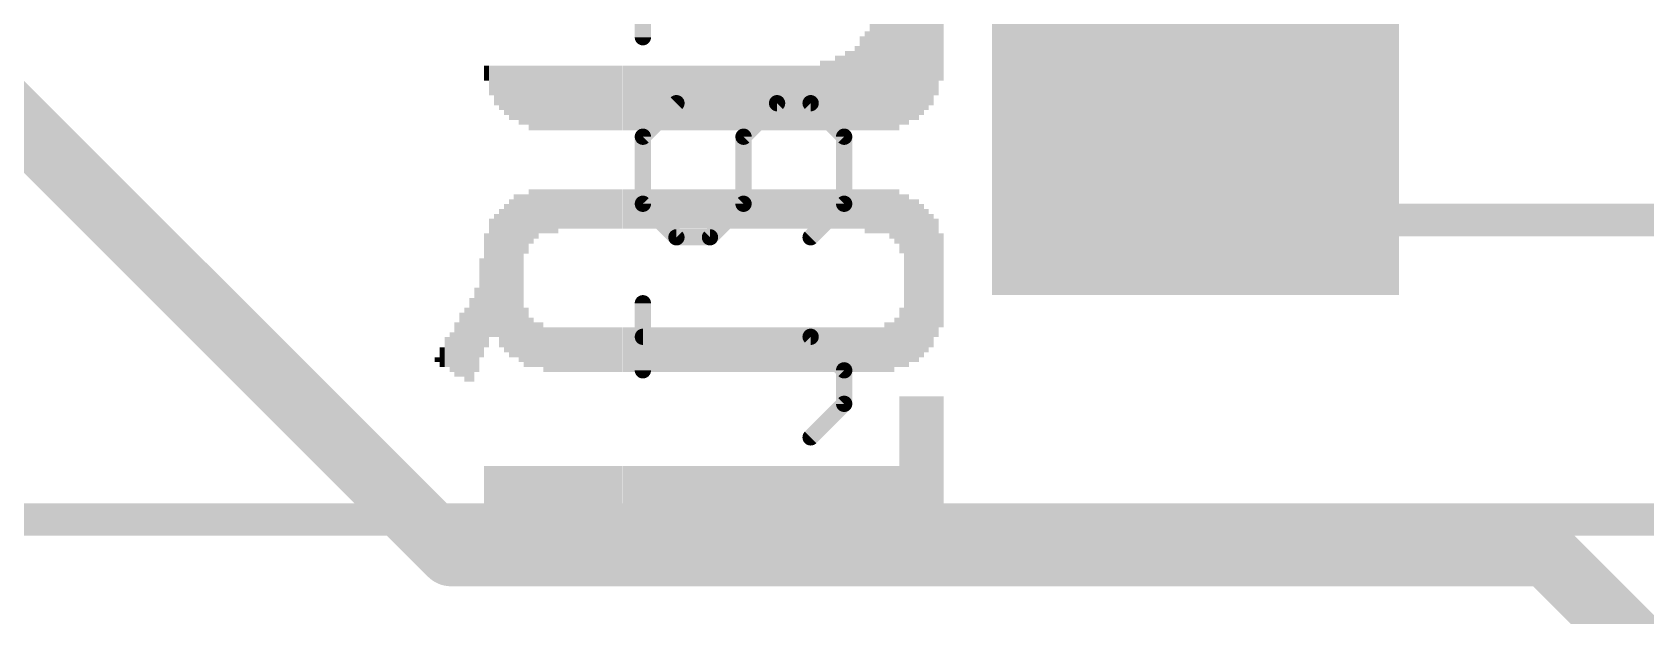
# Model space of a CAD drawing. Extents: x -44.9 to 38.2, y -10.9 to 10.9.
# Drawn here: x -22.06 to -14.52, y -4.95 to -2.22 of the extents above; entities that cross this region are included whole.
import ezdxf

# ---------------------------------------------------------------- set-up
doc = ezdxf.new("R2010")
doc.units = 0
for name, color, linetype in [('1', 12, 'CONTINUOUS'), ('21', 40, 'CONTINUOUS'), ('22', 6, 'CONTINUOUS'), ('27', 4, 'CONTINUOUS'), ('29', 253, 'CONTINUOUS'), ('31', 253, 'CONTINUOUS'), ('51', 253, 'CONTINUOUS')]:
    doc.layers.add(name, color=color, linetype=linetype)

# ---------------------------------------------------------------- blocks, each defined once
blk = doc.blocks.new('RECT')
blk.add_solid([(-0.5, -0.5), (0.5, -0.5), (-0.5, 0.5), (0.5, 0.5)])

msp = doc.modelspace()

# ---------------------------------------------------------------- linework, layer by layer
at = {"layer": '1', "const_width": 0.3048}
for points in [[(-20.105, -4.66), (-22.733, -2.032)], [(-14.986, -4.66), (-20.105, -4.66)], [(-13.589, -6.057), (-14.986, -4.66)]]:
    msp.add_lwpolyline(points, dxfattribs=at)
at = {"layer": '1', "const_width": 0.1524}
for points in [[(-20.105, -4.5838, 1), (-20.105, -4.7362)], [(-14.9321, -4.6061, 1), (-15.0399, -4.7139)], [(-14.986, -4.7362, 1), (-14.986, -4.5838)], [(-20.1589, -4.7139, 1), (-20.0511, -4.6061)]]:
    msp.add_lwpolyline(points, format="xyb", dxfattribs=at)
at = {"layer": '21', "const_width": 0.1524}
msp.add_lwpolyline([(-13.026, -3.1), (-15.626, -3.1)], dxfattribs=at)
at = {"layer": '21', "const_width": 0.0762}
msp.add_lwpolyline([(-15.626, -3.0619, 1), (-15.626, -3.1381)], format="xyb", dxfattribs=at)
at = {"layer": '22', "const_width": 0.1524}
msp.add_lwpolyline([(-37.5, -4.5), (37.5, -4.5)], dxfattribs=at)
at = {"layer": '27', "const_width": 0.0762}
for points in [[(-19.2087, -2.245), (-19.2087, -1.6179)], [(-19.0519, -2.5535), (-19.2087, -2.7102)], [(-18.7384, -2.7102), (-18.5816, -2.5535)], [(-18.5816, -2.5535), (-18.4249, -2.5535)], [(-18.4249, -2.5535), (-18.2681, -2.7102)], [(-19.2087, -2.7102), (-19.2087, -3.0238)], [(-18.7384, -3.0238), (-18.7384, -2.7102)], [(-18.2681, -2.7102), (-18.2681, -3.0238)], [(-19.2087, -3.0238), (-19.0519, -3.1805)], [(-18.8952, -3.1805), (-18.7384, -3.0238)], [(-18.2681, -3.0238), (-18.4249, -3.1805)], [(-19.0519, -3.1805), (-18.8952, -3.1805)], [(-19.2087, -3.8025), (-19.2087, -3.489)], [(-18.4249, -3.6458), (-19.2087, -3.6458)], [(-18.2681, -3.8025), (-18.4249, -3.6458)], [(-18.2681, -3.9593), (-18.2681, -3.8025)], [(-18.4249, -4.1161), (-18.2681, -3.9593)]]:
    msp.add_lwpolyline(points, dxfattribs=at)
at = {"layer": '27', "const_width": 0.0381}
for points in [[(-19.2278, -2.245, 1), (-19.1897, -2.245)], [(-19.0385, -2.5669, 1), (-19.0654, -2.54)], [(-18.5816, -2.5344, 1), (-18.5816, -2.5725)], [(-18.5682, -2.5669, 1), (-18.5951, -2.54)], [(-18.4114, -2.54, 1), (-18.4383, -2.5669)], [(-18.4249, -2.5725, 1), (-18.4249, -2.5344)], [(-19.1897, -2.7102, 1), (-19.2278, -2.7102)], [(-19.2222, -2.6968, 1), (-19.1952, -2.7237)], [(-18.7194, -2.7102, 1), (-18.7575, -2.7102)], [(-18.7519, -2.6968, 1), (-18.7249, -2.7237)], [(-18.2491, -2.7102, 1), (-18.2872, -2.7102)], [(-18.2816, -2.7237, 1), (-18.2546, -2.6968)], [(-19.1952, -3.0103, 1), (-19.2222, -3.0372)], [(-19.2278, -3.0238, 1), (-19.1897, -3.0238)], [(-18.7575, -3.0238, 1), (-18.7194, -3.0238)], [(-18.7249, -3.0372, 1), (-18.7519, -3.0103)], [(-18.2872, -3.0238, 1), (-18.2491, -3.0238)], [(-18.2546, -3.0372, 1), (-18.2816, -3.0103)], [(-19.0519, -3.1615, 1), (-19.0519, -3.1996)], [(-19.0654, -3.194, 1), (-19.0385, -3.1671)], [(-18.9086, -3.1671, 1), (-18.8817, -3.194)], [(-18.8952, -3.1996, 1), (-18.8952, -3.1615)], [(-18.4383, -3.1671, 1), (-18.4114, -3.194)], [(-19.1897, -3.489, 1), (-19.2278, -3.489)], [(-19.2087, -3.6267, 1), (-19.2087, -3.6648)], [(-18.4114, -3.6323, 1), (-18.4383, -3.6592)], [(-18.4249, -3.6648, 1), (-18.4249, -3.6267)], [(-18.2491, -3.8025, 1), (-18.2872, -3.8025)], [(-19.2278, -3.8025, 1), (-19.1897, -3.8025)], [(-18.2816, -3.816, 1), (-18.2546, -3.7891)], [(-18.2872, -3.9593, 1), (-18.2491, -3.9593)], [(-18.2546, -3.9728, 1), (-18.2816, -3.9458)], [(-18.4383, -4.1026, 1), (-18.4114, -4.1295)]]:
    msp.add_lwpolyline(points, format="xyb", dxfattribs=at)
at = {"layer": '51', "const_width": 0.1524}
for points in [[(-17.326, -3.1), (-17.326, 3)], [(-13.076, -3.1), (-17.326, -3.1)]]:
    msp.add_lwpolyline(points, dxfattribs=at)
at = {"layer": '51', "const_width": 0.0762}
for points in [[(-17.326, -3.0619, 1), (-17.326, -3.1381)], [(-17.3641, -3.1, 1), (-17.2879, -3.1)]]:
    msp.add_lwpolyline(points, format="xyb", dxfattribs=at)

# ---------------------------------------------------------------- block references
at = {"layer": '1', "xscale": 1.8, "yscale": 1.2}
msp.add_blockref('RECT', (-16.626, -2.8), dxfattribs=at)
at = {"layer": '21', "rotation": 270}
for p, xscale, yscale in [((-18.1149, 0.08), 5.5194, 0.0231), ((-18.0918, 0.08), 5.5194, 0.0231), ((-18.0687, 0.08), 5.5194, 0.0231), ((-18.0456, 0.08), 5.5194, 0.0231), ((-18.0224, 0.08), 5.5194, 0.0231), ((-17.9993, 0.0927), 5.494, 0.0231), ((-17.9762, 0.0927), 5.494, 0.0231), ((-17.9531, 0.1041), 5.4712, 0.0231), ((-17.93, 0.1041), 5.4712, 0.0231), ((-17.907, 0.1156), 5.4483, 0.0229), ((-17.884, 0.127), 5.4254, 0.0231), ((-17.8609, 0.1384), 5.4026, 0.0231), ((-17.8378, 0.1613), 5.3569, 0.0231), ((-17.8147, 0.1956), 5.2883, 0.0231), ((-18.138, -2.413), 0.5334, 0.0231), ((-18.184, -2.46), 0.4394, 0.0231), ((-18.161, -2.4486), 0.4623, 0.0229), ((-18.2996, -2.5057), 0.348, 0.0231), ((-18.2764, -2.5057), 0.348, 0.0231), ((-18.2533, -2.4943), 0.3708, 0.0231), ((-18.2302, -2.4943), 0.3708, 0.0231), ((-18.2071, -2.4828), 0.3937, 0.0231), ((-19.939, -2.413), 0.0711, 0.0229), ((-19.916, -2.4473), 0.1397, 0.0231), ((-19.8929, -2.4701), 0.1854, 0.0231), ((-19.8698, -2.4816), 0.2083, 0.0231), ((-19.8467, -2.493), 0.2311, 0.0231), ((-19.8236, -2.5044), 0.254, 0.0231), ((-19.8004, -2.5044), 0.254, 0.0231), ((-19.7773, -2.5159), 0.2769, 0.0231), ((-19.7542, -2.5159), 0.2769, 0.0231), ((-19.7311, -2.5286), 0.3023, 0.0231), ((-19.708, -2.5286), 0.3023, 0.0231), ((-19.685, -2.5286), 0.3023, 0.0229), ((-19.662, -2.5286), 0.3023, 0.0231), ((-19.6389, -2.5286), 0.3023, 0.0231), ((-19.6158, -2.5286), 0.3023, 0.0231), ((-19.5927, -2.5286), 0.3023, 0.0231), ((-19.5696, -2.5286), 0.3023, 0.0231), ((-19.5464, -2.5286), 0.3023, 0.0231), ((-19.5233, -2.5286), 0.3023, 0.0231), ((-19.5002, -2.5286), 0.3023, 0.0231), ((-19.4771, -2.5286), 0.3023, 0.0231), ((-19.454, -2.5286), 0.3023, 0.0231), ((-19.431, -2.5286), 0.3023, 0.0229), ((-19.408, -2.5286), 0.3023, 0.0231), ((-19.3849, -2.5286), 0.3023, 0.0231), ((-19.3618, -2.5286), 0.3023, 0.0231), ((-19.3387, -2.5286), 0.3023, 0.0231), ((-19.3156, -2.5286), 0.3023, 0.0231), ((-19.2924, -2.5286), 0.3023, 0.0231), ((-19.2693, -2.5286), 0.3023, 0.0231), ((-19.2462, -2.5286), 0.3023, 0.0231), ((-19.2231, -2.5286), 0.3023, 0.0231), ((-19.2, -2.5286), 0.3023, 0.0231), ((-19.177, -2.5286), 0.3023, 0.0229), ((-19.154, -2.5286), 0.3023, 0.0231), ((-19.1309, -2.5286), 0.3023, 0.0231), ((-19.1078, -2.5286), 0.3023, 0.0231), ((-19.0847, -2.5286), 0.3023, 0.0231), ((-19.0616, -2.5286), 0.3023, 0.0231), ((-19.0384, -2.5286), 0.3023, 0.0231), ((-19.0153, -2.5286), 0.3023, 0.0231), ((-18.9922, -2.5286), 0.3023, 0.0231), ((-18.9691, -2.5286), 0.3023, 0.0231), ((-18.946, -2.5286), 0.3023, 0.0231), ((-18.923, -2.5286), 0.3023, 0.0229), ((-18.9, -2.5286), 0.3023, 0.0231), ((-18.8769, -2.5286), 0.3023, 0.0231), ((-18.8538, -2.5286), 0.3023, 0.0231), ((-18.8307, -2.5286), 0.3023, 0.0231), ((-18.8076, -2.5286), 0.3023, 0.0231), ((-18.7844, -2.5286), 0.3023, 0.0231), ((-18.7613, -2.5286), 0.3023, 0.0231), ((-18.7382, -2.5286), 0.3023, 0.0231), ((-18.7151, -2.5286), 0.3023, 0.0231), ((-18.692, -2.5286), 0.3023, 0.0231), ((-18.669, -2.5286), 0.3023, 0.0229), ((-18.646, -2.5286), 0.3023, 0.0231), ((-18.6229, -2.5286), 0.3023, 0.0231), ((-18.5998, -2.5286), 0.3023, 0.0231), ((-18.5767, -2.5286), 0.3023, 0.0231), ((-18.5536, -2.5286), 0.3023, 0.0231), ((-18.5304, -2.5286), 0.3023, 0.0231), ((-18.5073, -2.5286), 0.3023, 0.0231), ((-18.4842, -2.5286), 0.3023, 0.0231), ((-18.4611, -2.5286), 0.3023, 0.0231), ((-18.438, -2.5286), 0.3023, 0.0231), ((-18.415, -2.5286), 0.3023, 0.0229), ((-18.392, -2.5286), 0.3023, 0.0231), ((-18.3689, -2.5171), 0.3251, 0.0231), ((-18.3458, -2.5171), 0.3251, 0.0231), ((-18.3227, -2.5171), 0.3251, 0.0231), ((-19.8236, -3.3719), 0.7391, 0.0231), ((-19.8004, -3.3604), 0.762, 0.0231), ((-19.7773, -3.3718), 0.7849, 0.0231), ((-19.7542, -3.1179), 0.2769, 0.0231), ((-19.7311, -3.0836), 0.254, 0.0231), ((-19.708, -3.0721), 0.2311, 0.0231), ((-19.685, -3.0594), 0.2057, 0.0229), ((-19.662, -3.0594), 0.2057, 0.0231), ((-19.6389, -3.0594), 0.2057, 0.0231), ((-19.6158, -3.0594), 0.2057, 0.0231), ((-19.5927, -3.048), 0.1829, 0.0231), ((-19.5696, -3.048), 0.1829, 0.0231), ((-19.5464, -3.048), 0.1829, 0.0231), ((-19.5233, -3.048), 0.1829, 0.0231), ((-19.5002, -3.048), 0.1829, 0.0231), ((-19.4771, -3.048), 0.1829, 0.0231), ((-19.454, -3.048), 0.1829, 0.0231), ((-19.431, -3.048), 0.1829, 0.0229), ((-19.408, -3.048), 0.1829, 0.0231), ((-19.3849, -3.048), 0.1829, 0.0231), ((-19.3618, -3.048), 0.1829, 0.0231), ((-19.3387, -3.048), 0.1829, 0.0231), ((-19.3156, -3.048), 0.1829, 0.0231), ((-19.2924, -3.048), 0.1829, 0.0231), ((-19.2693, -3.048), 0.1829, 0.0231), ((-19.2462, -3.048), 0.1829, 0.0231), ((-19.2231, -3.048), 0.1829, 0.0231), ((-19.2, -3.048), 0.1829, 0.0231), ((-19.177, -3.048), 0.1829, 0.0229), ((-19.154, -3.048), 0.1829, 0.0231), ((-19.1309, -3.048), 0.1829, 0.0231), ((-19.1078, -3.048), 0.1829, 0.0231), ((-19.0847, -3.048), 0.1829, 0.0231), ((-19.0616, -3.048), 0.1829, 0.0231), ((-19.0384, -3.048), 0.1829, 0.0231), ((-19.0153, -3.048), 0.1829, 0.0231), ((-18.9922, -3.048), 0.1829, 0.0231), ((-18.9691, -3.048), 0.1829, 0.0231), ((-18.946, -3.048), 0.1829, 0.0231), ((-18.923, -3.048), 0.1829, 0.0229), ((-18.9, -3.048), 0.1829, 0.0231), ((-18.8769, -3.048), 0.1829, 0.0231), ((-18.8538, -3.048), 0.1829, 0.0231), ((-18.8307, -3.048), 0.1829, 0.0231), ((-18.8076, -3.048), 0.1829, 0.0231), ((-18.7844, -3.048), 0.1829, 0.0231), ((-18.7613, -3.048), 0.1829, 0.0231), ((-18.7382, -3.048), 0.1829, 0.0231), ((-18.7151, -3.048), 0.1829, 0.0231), ((-18.692, -3.048), 0.1829, 0.0231), ((-18.669, -3.048), 0.1829, 0.0229), ((-18.646, -3.048), 0.1829, 0.0231), ((-18.6229, -3.048), 0.1829, 0.0231), ((-18.5998, -3.048), 0.1829, 0.0231), ((-18.5767, -3.048), 0.1829, 0.0231), ((-18.5536, -3.048), 0.1829, 0.0231), ((-18.5304, -3.048), 0.1829, 0.0231), ((-18.5073, -3.048), 0.1829, 0.0231), ((-18.4842, -3.048), 0.1829, 0.0231), ((-18.4611, -3.048), 0.1829, 0.0231), ((-18.438, -3.048), 0.1829, 0.0231), ((-18.415, -3.048), 0.1829, 0.0229), ((-18.392, -3.048), 0.1829, 0.0231), ((-18.3689, -3.048), 0.1829, 0.0231), ((-18.3458, -3.048), 0.1829, 0.0231), ((-18.3227, -3.048), 0.1829, 0.0231), ((-18.2996, -3.048), 0.1829, 0.0231), ((-18.2764, -3.048), 0.1829, 0.0231), ((-18.2533, -3.048), 0.1829, 0.0231), ((-18.2302, -3.048), 0.1829, 0.0231), ((-18.2071, -3.048), 0.1829, 0.0231), ((-18.184, -3.048), 0.1829, 0.0231), ((-18.161, -3.0594), 0.2057, 0.0229), ((-18.138, -3.0594), 0.2057, 0.0231), ((-18.1149, -3.0594), 0.2057, 0.0231), ((-18.0918, -3.0594), 0.2057, 0.0231), ((-18.0687, -3.0594), 0.2057, 0.0231), ((-18.0456, -3.0721), 0.2311, 0.0231), ((-18.0224, -3.0836), 0.254, 0.0231), ((-17.9993, -3.1178), 0.2769, 0.0231), ((-17.9762, -3.3833), 0.8077, 0.0231), ((-17.9531, -3.3833), 0.762, 0.0231), ((-17.93, -3.3833), 0.762, 0.0231), ((-19.8929, -3.3591), 0.5766, 0.0231), ((-19.8698, -3.3719), 0.6477, 0.0231), ((-19.8467, -3.3718), 0.6934, 0.0231), ((-17.907, -3.3833), 0.7163, 0.0229), ((-17.884, -3.3833), 0.6706, 0.0231), ((-17.8609, -3.3833), 0.6248, 0.0231), ((-19.939, -3.429), 0.5334, 0.0229), ((-19.916, -3.3706), 0.5537, 0.0231), ((-17.8378, -3.3706), 0.5537, 0.0231), ((-17.8147, -3.382), 0.4394, 0.0231), ((-19.962, -3.5103), 0.4623, 0.0231), ((-20.0082, -3.6601), 0.3912, 0.0231), ((-19.9851, -3.6131), 0.3937, 0.0231), ((-20.0544, -3.683), 0.2997, 0.0231), ((-20.0313, -3.683), 0.3454, 0.0231), ((-19.7542, -3.6487), 0.2769, 0.0231), ((-17.9993, -3.6487), 0.2769, 0.0231), ((-20.0776, -3.7059), 0.254, 0.0231), ((-19.7311, -3.6716), 0.2311, 0.0231), ((-19.708, -3.683), 0.2083, 0.0231), ((-19.685, -3.683), 0.2083, 0.0229), ((-19.662, -3.7059), 0.2083, 0.0231), ((-19.6389, -3.7059), 0.2083, 0.0231), ((-19.6158, -3.7059), 0.2083, 0.0231), ((-19.5927, -3.7059), 0.2083, 0.0231), ((-19.5696, -3.7059), 0.2083, 0.0231), ((-19.5464, -3.7059), 0.2083, 0.0231), ((-19.5233, -3.7059), 0.2083, 0.0231), ((-19.5002, -3.7059), 0.2083, 0.0231), ((-19.4771, -3.7059), 0.2083, 0.0231), ((-19.454, -3.7059), 0.2083, 0.0231), ((-19.431, -3.7059), 0.2083, 0.0229), ((-19.408, -3.7059), 0.2083, 0.0231), ((-19.3849, -3.7059), 0.2083, 0.0231), ((-19.3618, -3.7059), 0.2083, 0.0231), ((-19.3387, -3.7059), 0.2083, 0.0231), ((-19.3156, -3.7059), 0.2083, 0.0231), ((-19.2924, -3.7059), 0.2083, 0.0231), ((-19.2693, -3.7059), 0.2083, 0.0231), ((-19.2462, -3.7059), 0.2083, 0.0231), ((-19.2231, -3.7059), 0.2083, 0.0231), ((-19.2, -3.7059), 0.2083, 0.0231), ((-19.177, -3.7059), 0.2083, 0.0229), ((-19.154, -3.7059), 0.2083, 0.0231), ((-19.1309, -3.7059), 0.2083, 0.0231), ((-19.1078, -3.7059), 0.2083, 0.0231), ((-19.0847, -3.7059), 0.2083, 0.0231), ((-19.0616, -3.7059), 0.2083, 0.0231), ((-19.0384, -3.7059), 0.2083, 0.0231), ((-19.0153, -3.7059), 0.2083, 0.0231), ((-18.9922, -3.7059), 0.2083, 0.0231), ((-18.9691, -3.7059), 0.2083, 0.0231), ((-18.946, -3.7059), 0.2083, 0.0231), ((-18.923, -3.7059), 0.2083, 0.0229), ((-18.9, -3.7059), 0.2083, 0.0231), ((-18.8769, -3.7059), 0.2083, 0.0231), ((-18.8538, -3.7059), 0.2083, 0.0231), ((-18.8307, -3.7059), 0.2083, 0.0231), ((-18.8076, -3.7059), 0.2083, 0.0231), ((-18.7844, -3.7059), 0.2083, 0.0231), ((-18.7613, -3.7059), 0.2083, 0.0231), ((-18.7382, -3.7059), 0.2083, 0.0231), ((-18.7151, -3.7059), 0.2083, 0.0231), ((-18.692, -3.7059), 0.2083, 0.0231), ((-18.669, -3.7059), 0.2083, 0.0229), ((-18.646, -3.7059), 0.2083, 0.0231), ((-18.6229, -3.7059), 0.2083, 0.0231), ((-18.5998, -3.7059), 0.2083, 0.0231), ((-18.5767, -3.7059), 0.2083, 0.0231), ((-18.5536, -3.7059), 0.2083, 0.0231), ((-18.5304, -3.7059), 0.2083, 0.0231), ((-18.5073, -3.7059), 0.2083, 0.0231), ((-18.4842, -3.7059), 0.2083, 0.0231), ((-18.4611, -3.7059), 0.2083, 0.0231), ((-18.438, -3.7059), 0.2083, 0.0231), ((-18.415, -3.7059), 0.2083, 0.0229), ((-18.392, -3.7059), 0.2083, 0.0231), ((-18.3689, -3.7059), 0.2083, 0.0231), ((-18.3458, -3.7059), 0.2083, 0.0231), ((-18.3227, -3.7059), 0.2083, 0.0231), ((-18.2996, -3.7059), 0.2083, 0.0231), ((-18.2764, -3.7059), 0.2083, 0.0231), ((-18.2533, -3.7059), 0.2083, 0.0231), ((-18.2302, -3.7059), 0.2083, 0.0231), ((-18.2071, -3.7059), 0.2083, 0.0231), ((-18.184, -3.7059), 0.2083, 0.0231), ((-18.161, -3.7059), 0.2083, 0.0229), ((-18.138, -3.7059), 0.2083, 0.0231), ((-18.1149, -3.7059), 0.2083, 0.0231), ((-18.0918, -3.7059), 0.2083, 0.0231), ((-18.0687, -3.6944), 0.2311, 0.0231), ((-18.0456, -3.6944), 0.2311, 0.0231), ((-18.0224, -3.6716), 0.2311, 0.0231), ((-20.1238, -3.7173), 0.1397, 0.0231), ((-20.1007, -3.7173), 0.1854, 0.0231), ((-20.17, -3.7529), 0.0229, 0.0231), ((-20.1469, -3.7414), 0.0914, 0.0231), ((-17.9993, -4.3637), 0.8788, 0.0231), ((-17.9762, -4.3637), 0.8788, 0.0231), ((-17.9531, -4.3637), 0.8788, 0.0231), ((-17.93, -4.3637), 0.8788, 0.0231), ((-17.907, -4.3637), 0.8788, 0.0229), ((-17.884, -4.3637), 0.8788, 0.0231), ((-17.8609, -4.3637), 0.8788, 0.0231), ((-17.8378, -4.3637), 0.8788, 0.0231), ((-17.8147, -4.3637), 0.8788, 0.0231), ((-19.939, -4.3536), 0.2083, 0.0229), ((-19.916, -4.3536), 0.2083, 0.0231), ((-19.8929, -4.3536), 0.2083, 0.0231), ((-19.8698, -4.3536), 0.2083, 0.0231), ((-19.8467, -4.3536), 0.2083, 0.0231), ((-19.8236, -4.3536), 0.2083, 0.0231), ((-19.8004, -4.3536), 0.2083, 0.0231), ((-19.7773, -4.3536), 0.2083, 0.0231), ((-19.7542, -4.3536), 0.2083, 0.0231), ((-19.7311, -4.3536), 0.2083, 0.0231), ((-19.708, -4.3536), 0.2083, 0.0231), ((-19.685, -4.3536), 0.2083, 0.0229), ((-19.662, -4.3536), 0.2083, 0.0231), ((-19.6389, -4.3536), 0.2083, 0.0231), ((-19.6158, -4.3536), 0.2083, 0.0231), ((-19.5927, -4.3536), 0.2083, 0.0231), ((-19.5696, -4.3536), 0.2083, 0.0231), ((-19.5464, -4.3536), 0.2083, 0.0231), ((-19.5233, -4.3536), 0.2083, 0.0231), ((-19.5002, -4.3536), 0.2083, 0.0231), ((-19.4771, -4.3536), 0.2083, 0.0231), ((-19.454, -4.3536), 0.2083, 0.0231), ((-19.431, -4.3536), 0.2083, 0.0229), ((-19.408, -4.3536), 0.2083, 0.0231), ((-19.3849, -4.3536), 0.2083, 0.0231), ((-19.3618, -4.3536), 0.2083, 0.0231), ((-19.3387, -4.3536), 0.2083, 0.0231), ((-19.3156, -4.3536), 0.2083, 0.0231), ((-19.2924, -4.3536), 0.2083, 0.0231), ((-19.2693, -4.3536), 0.2083, 0.0231), ((-19.2462, -4.3536), 0.2083, 0.0231), ((-19.2231, -4.3536), 0.2083, 0.0231), ((-19.2, -4.3536), 0.2083, 0.0231), ((-19.177, -4.3536), 0.2083, 0.0229), ((-19.154, -4.3536), 0.2083, 0.0231), ((-19.1309, -4.3536), 0.2083, 0.0231), ((-19.1078, -4.3536), 0.2083, 0.0231), ((-19.0847, -4.3536), 0.2083, 0.0231), ((-19.0616, -4.3536), 0.2083, 0.0231), ((-19.0384, -4.3536), 0.2083, 0.0231), ((-19.0153, -4.3536), 0.2083, 0.0231), ((-18.9922, -4.3536), 0.2083, 0.0231), ((-18.9691, -4.3536), 0.2083, 0.0231), ((-18.946, -4.3536), 0.2083, 0.0231), ((-18.923, -4.3536), 0.2083, 0.0229), ((-18.9, -4.3536), 0.2083, 0.0231), ((-18.8769, -4.3536), 0.2083, 0.0231), ((-18.8538, -4.3536), 0.2083, 0.0231), ((-18.8307, -4.3536), 0.2083, 0.0231), ((-18.8076, -4.3536), 0.2083, 0.0231), ((-18.7844, -4.3536), 0.2083, 0.0231), ((-18.7613, -4.3536), 0.2083, 0.0231), ((-18.7382, -4.3536), 0.2083, 0.0231), ((-18.7151, -4.3536), 0.2083, 0.0231), ((-18.692, -4.3536), 0.2083, 0.0231), ((-18.669, -4.3536), 0.2083, 0.0229), ((-18.646, -4.3536), 0.2083, 0.0231), ((-18.6229, -4.3536), 0.2083, 0.0231), ((-18.5998, -4.3536), 0.2083, 0.0231), ((-18.5767, -4.3536), 0.2083, 0.0231), ((-18.5536, -4.3536), 0.2083, 0.0231), ((-18.5304, -4.3536), 0.2083, 0.0231), ((-18.5073, -4.3536), 0.2083, 0.0231), ((-18.4842, -4.3536), 0.2083, 0.0231), ((-18.4611, -4.3536), 0.2083, 0.0231), ((-18.438, -4.3536), 0.2083, 0.0231), ((-18.415, -4.3536), 0.2083, 0.0229), ((-18.392, -4.3536), 0.2083, 0.0231), ((-18.3689, -4.3536), 0.2083, 0.0231), ((-18.3458, -4.3536), 0.2083, 0.0231), ((-18.3227, -4.3536), 0.2083, 0.0231), ((-18.2996, -4.3536), 0.2083, 0.0231), ((-18.2764, -4.3536), 0.2083, 0.0231), ((-18.2533, -4.3536), 0.2083, 0.0231), ((-18.2302, -4.3536), 0.2083, 0.0231), ((-18.2071, -4.3536), 0.2083, 0.0231), ((-18.184, -4.3536), 0.2083, 0.0231), ((-18.161, -4.3536), 0.2083, 0.0229), ((-18.138, -4.3536), 0.2083, 0.0231), ((-18.1149, -4.3536), 0.2083, 0.0231), ((-18.0918, -4.3536), 0.2083, 0.0231), ((-18.0687, -4.3536), 0.2083, 0.0231), ((-18.0456, -4.3536), 0.2083, 0.0231), ((-18.0224, -4.3536), 0.2083, 0.0231)]:
    msp.add_blockref('RECT', p, dxfattribs=dict(at, xscale=xscale, yscale=yscale))
at = {"layer": '29', "xscale": 1.9016, "yscale": 1.3016}
msp.add_blockref('RECT', (-16.626, -2.8), dxfattribs=at)
at = {"layer": '31', "xscale": 1.8, "yscale": 1.2}
msp.add_blockref('RECT', (-16.626, -2.8), dxfattribs=at)

doc.saveas('drawing.dxf')
